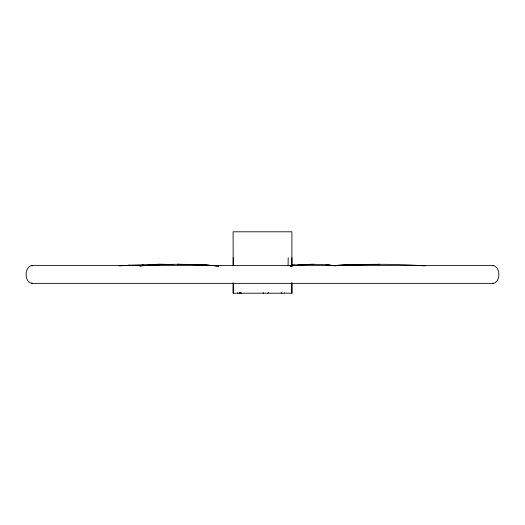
<?xml version="1.0" encoding="UTF-8"?>
<svg xmlns="http://www.w3.org/2000/svg" width="525" height="525" viewBox="0 0 525 525"><rect width="100%" height="100%" fill="white"/><g stroke="black" fill="none" stroke-linecap="round" stroke-linejoin="round"><path stroke-width="0.79" d="M291.9 293.199L291.887 282.857L291.9 293.199L233.185 293.199L233.198 282.87M291.88 266.3L291.9 257.67M233.185 293.199L233.225 283.119M288.087 265.604L288.186 257.67M239.873 292.681L239.617 293.14L241.631 293.199L239.813 292.825M268.715 292.681L267.56 293.199M284.517 292.97L284.635 292.766M31.585 283.369L493.415 283.369C500.706 281.63 500.706 267.337 493.415 265.598L31.585 265.598C23.999 267.153 24.288 283.395 32.537 283.224M492.463 265.742L493.415 265.598M294.669 265.368L290.286 265.945L303.181 264.646M290.227 265.939L293.81 265.486L290.673 265.886M299.053 265.027L311.889 264.305M297.294 265.138L302.229 264.705M139.965 265.906L163.072 264.502L178.185 264.272M139.512 265.939L149.139 265.223M119.031 265.919L129.76 265.171M306.009 264.475L304.132 264.561M149.75 265.197L150.321 265.171M128.579 265.223L158.858 264.272M142.393 264.561L143.601 264.502M161.254 264.62L161.857 264.593M162.468 264.534L163.072 264.502M379.811 264.272L331.872 265.65C362.978 263.983 394.183 263.681 425.27 265.912M347.137 264.935L331.872 265.624L349.571 264.915M351.199 264.856L363.398 264.449M307.939 264.449L308.89 264.416M306.987 264.449L313.878 264.272M312.9 264.272L325.992 264.738L333.637 265.63M172.646 264.449L158.255 264.272L173.047 264.482M203.188 264.935L177.581 264.272L191.448 264.449L218.715 265.899M190.877 264.449L204.258 264.994M202.643 264.935L215.939 265.689M216.398 265.716L203.707 264.967L216.858 265.775M214.495 265.657L218.452 265.932M218.584 265.886L215.447 265.657L218.452 265.886M292.569 264.62L299.519 265.283M326.977 264.849L335.482 265.886M325.992 264.738L331.761 265.427M492.463 283.224L493.415 283.369M31.585 265.598L32.537 265.742M281.925 293.199L281.118 292.681M263.727 293.199L263.005 292.681M237.943 293.173L237.654 292.681M291.631 263.406L291.683 265.867M233.198 265.762L233.1 231.801L291.9 231.801L291.9 266.214M233.185 257.67L233.185 265.867"/></g></svg>
